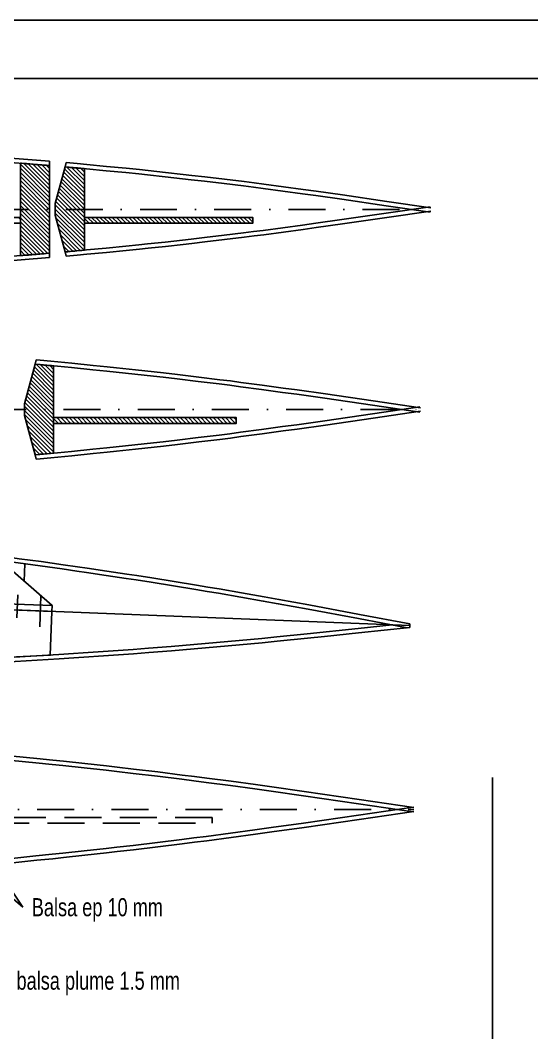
# Model space of a CAD drawing. Header units: millimetres. Extents: x 109 to 38194, y -453 to 956.
# Drawn here: x 402.6 to 578.3, y 608.4 to 956.3 of the extents above; entities that cross this region are included whole.
import ezdxf

# ---------------------------------------------------------------- set-up
doc = ezdxf.new("R2010")
doc.units = ezdxf.units.MM
doc.linetypes.add('DASHDOT', pattern=[25.4, 12.7, -6.35, 0, -6.35])
doc.linetypes.add('DASHED', pattern=[19.05, 12.7, -6.35])
for name, color, linetype in [('AXES$SECOND', 7, 'CONTINUOUS'), ('CARTOUCHE-1', 7, 'CONTINUOUS'), ('CARTOUCHE-2', 7, 'CONTINUOUS'), ('COTATION-2', 7, 'CONTINUOUS'), ('HACHURAGE', 7, 'CONTINUOUS')]:
    doc.layers.add(name, color=color, linetype=linetype)
doc.styles.get("Standard").update_dxf_attribs({"font": 'txt', "width": 0.75})

# ---------------------------------------------------------------- blocks, each defined once
blk = doc.blocks.new('DERIV')
at = {"layer": 'HACHURAGE', "color": 116, "linetype": 'CONTINUOUS'}
for p, q in [((4.534, 15.182), (5.292, 18.007)), ((2.25, 17.002), (0.047, 17.006)), ((21.01, 2.008), (2.25, 17.002)), ((10.996, 15.965), (10.999, 10.013)), ((5.011, 2), (-2.117, 13.18)), ((1.006, 2.006), (2.186, 6.422)), ((9.01, -2.633), (9.01, 5.199)), ((17.02, -5.405), (17.019, 5.208)), ((0, 0), (144.064, -0.004)), ((1.006, 2.006), (1.002, -1.999)), ((144.068, -0.635), (144.066, 0.632)), ((1.002, -1.999), (5.288, -18.004))]:
    blk.add_line(p, q, dxfattribs=at)
for points in [[(5.292, 18.01), (9.067481, 17.66014), (16.617134, 16.937629), (24.164605, 16.185547), (29.194782, 15.668214), (32.547488, 15.316409), (39.250908, 14.596586), (46.159329, 13.832107), (49.612311, 13.441175), (54.790195, 12.843566), (62.553319, 11.921116), (70.31181, 10.966188), (74.189252, 10.47611), (78.076116, 9.976105), (85.846126, 8.951638), (93.611206, 7.897242), (98.785204, 7.179272), (109.126713, 5.711524), (126.59155, 3.171448), (144.066, 0.632)], [(4.889, 16.538), (8.69564, 16.186755), (16.303236, 15.461116), (23.904299, 14.705331), (28.968665, 14.185153), (32.343791, 13.831264), (39.091856, 13.106775), (45.994867, 12.342605), (49.445378, 11.951719), (54.619749, 11.354105), (62.377793, 10.431625), (70.131068, 9.47686), (74.005721, 8.987014), (77.889619, 8.487372), (85.653393, 7.463942), (93.412276, 6.410809), (98.582426, 5.693693), (108.917632, 4.227384), (126.37835, 1.688839), (143.212, -0.755)], [(0.995, 0), (1.002, -1.999), (4.894, -16.532), (21.013, -15.043), (21.013, 0.008), (0.995, 0)], [(138.006, -0.003), (126.383489, -1.687239), (108.91957, -4.225655), (98.580299, -5.692465), (93.408451, -6.409772), (85.647613, -7.463214), (77.882771, -8.487081), (73.998736, -8.987025), (70.124226, -9.477241), (62.371819, -10.432886), (54.614903, -11.356292), (49.441126, -11.954468), (45.990832, -12.345675), (39.087586, -13.110291), (32.338369, -13.834838), (28.962629, -14.188534), (23.89776, -14.708037), (16.297987, -15.461688), (8.695802, -16.183467), (4.894, -16.532)], [(144.068, -0.635), (126.596549, -3.175073), (114.953186, -4.873301), (109.129443, -5.714587), (98.78638, -7.179715), (93.612039, -7.896462), (85.846826, -8.949389), (78.076966, -9.973104), (74.190221, -10.4731), (70.312901, -10.963445), (62.554631, -11.919502), (54.79168, -12.843393), (49.613872, -13.441851), (46.160918, -13.833199), (39.25249, -14.597921), (32.548931, -15.317036), (29.196045, -15.668214), (24.165381, -16.1844), (16.616487, -16.934625), (9.064284, -17.655607), (5.287, -18.005)]]:
    blk.add_lwpolyline(points, dxfattribs=at)
blk.add_lwpolyline([(-0.749703, 14.499476, 0.049127), (-0.735189, 14.353162, 0.049127), (-0.692409, 14.21249, 0.049127), (-0.623007, 14.082868, 0.049127), (-0.529651, 13.969275, 0.049127), (-0.415928, 13.876078, 0.049127), (-0.286208, 13.806859, 0.049127), (-0.145477, 13.764276, 0.049127), (0.000858, 13.749967, 0.049127), (0.147173, 13.764481, 0.049127), (0.287844, 13.807261, 0.049127), (0.417467, 13.876663, 0.049127), (0.531059, 13.970019, 0.049127), (0.624256, 14.083742, 0.049127), (0.693476, 14.213462, 0.049127), (0.736059, 14.354193, 0.049127), (0.750368, 14.500528, 0.049127), (0.735853, 14.646843, 0.049127), (0.693073, 14.787514, 0.049127), (0.623672, 14.917137, 0.049127), (0.530316, 15.030729, 0.049127), (0.416592, 15.123926, 0.049127), (0.286873, 15.193146, 0.049127), (0.146141, 15.235729, 0.049127), (-0.000194, 15.250038, 0.049127), (-0.146508, 15.235523, 0.049127), (-0.28718, 15.192743, 0.049127), (-0.416802, 15.123342, 0.049127), (-0.530395, 15.029986, 0.049127), (-0.623591, 14.916262, 0.049127), (-0.692811, 14.786543, 0.049127), (-0.735394, 14.645811, 0.049127)], format="xyb", close=True, dxfattribs=at)
blk.add_lwpolyline([(21.013, 0.008), (5.011, -0.005), (5.011, 2), (21.01, 2.008)], close=True, dxfattribs=at)
blk.add_arc((0.001103, 14.50028), 2.500448, 88.948169, 211.93575, dxfattribs=at)
blk = doc.blocks.new('*O43')
at = {"layer": 'COTATION-2', "color": 166, "linetype": 'CONTINUOUS', "insert": (-137.654, 3.109), "char_height": 6.219, "width": 100, "attachment_point": 1}
blk.add_mtext('Tous\\~les\\~coffrages\\~en\\~balsa\\~plume\\~1.5\\~mm', dxfattribs=at)
blk = doc.blocks.new('*O48')
at = {"layer": 'COTATION-2', "color": 166, "linetype": 'CONTINUOUS', "insert": (3.109, 3.109), "char_height": 6.219, "width": 100, "attachment_point": 1}
blk.add_mtext('Balsa\\~ep\\~10\\~mm', dxfattribs=at)
blk = doc.blocks.new('*D49')
at = {"layer": 'COTATION-2', "color": 196, "linetype": 'CONTINUOUS'}
blk.add_line((0, 0), (25.492, -21.85), dxfattribs=at)
blk = doc.blocks.new('*D50')
at = {"layer": 'COTATION-2', "color": 196, "linetype": 'CONTINUOUS'}
blk.add_line((0, 0), (14.567, -21.85), dxfattribs=at)

msp = doc.modelspace()

# ---------------------------------------------------------------- linework, layer by layer
at = {"layer": 'AXES$SECOND', "color": 116, "linetype": 'DASHDOT'}
for p, q in [((239.74, 891.31), (543.49, 891.31)), ((213.45, 822.55), (540.13, 822.55)), ((382.91, 685.14), (537.85, 685.14))]:
    msp.add_line(p, q, dxfattribs=at)
at = {"layer": 'AXES$SECOND', "color": 116, "linetype": 'DASHED'}
msp.add_lwpolyline([(392.91, 680.39), (468.55, 680.39), (468.55, 682.39), (392.91, 682.39)], close=True, dxfattribs=at)
at = {"layer": 'CARTOUCHE-1', "color": 250, "linetype": 'CONTINUOUS'}
for points in [[(135.89, 956.31), (1775.89, 956.31), (1775.89, 115.31), (135.89, 115.31)], [(135.89, 956.31), (1775.89, 956.31), (1775.89, 115.31), (135.89, 115.31)], [(155.89, 936.31), (1755.89, 936.31), (1755.89, 135.31), (155.89, 135.31)]]:
    msp.add_lwpolyline(points, close=True, dxfattribs=at)
at = {"layer": 'CARTOUCHE-2', "color": 117, "linetype": 'CONTINUOUS'}
msp.add_line((564.87, 696.15), (564.87, 391.35), dxfattribs=at)
at = {"layer": 'COTATION-2', "color": 116, "linetype": 'CONTINUOUS'}
for p, q in [((402.62, 906.84), (412.62, 896.84)), ((402.62, 905.43), (412.62, 895.43)), ((403.79, 907.09), (412.62, 898.26)), ((405.32, 906.97), (412.62, 899.67)), ((406.86, 906.85), (412.62, 901.09)), ((408.4, 906.72), (412.62, 902.5)), ((409.94, 906.59), (412.62, 903.92)), ((411.49, 906.46), (412.62, 905.33)), ((417.81, 905.22), (424.62, 898.41)), ((418.59, 905.86), (424.62, 899.82)), ((420.14, 905.72), (424.62, 901.24)), ((421.69, 905.58), (424.62, 902.65)), ((423.25, 905.44), (424.62, 904.06)), ((402.62, 904.02), (412.62, 894.02)), ((402.62, 902.6), (412.62, 892.6)), ((402.62, 901.19), (412.62, 891.19)), ((416.92, 901.87), (424.62, 894.16)), ((417.22, 902.99), (424.62, 895.58)), ((417.51, 904.1), (424.62, 896.99)), ((402.62, 899.77), (412.62, 889.77)), ((402.62, 898.36), (412.62, 888.36)), ((416.02, 898.52), (424.62, 889.92)), ((416.32, 899.64), (424.62, 891.34)), ((416.62, 900.76), (424.62, 892.75)), ((402.62, 896.95), (412.62, 886.95)), ((402.62, 895.53), (412.62, 885.53)), ((415.12, 895.18), (424.62, 885.68)), ((415.42, 896.29), (424.62, 887.09)), ((415.72, 897.41), (424.62, 888.51)), ((402.62, 894.12), (412.62, 884.12)), ((402.62, 892.7), (412.62, 882.7)), ((402.62, 891.29), (412.62, 881.29)), ((414.62, 892.85), (424.62, 882.85)), ((414.62, 891.44), (424.62, 881.44)), ((414.82, 894.06), (424.62, 884.26)), ((401.95, 888.56), (402.62, 887.89)), ((402.62, 889.87), (412.62, 879.87)), ((402.62, 888.46), (412.62, 878.46)), ((414.62, 890.02), (424.62, 880.02)), ((414.88, 888.35), (424.62, 878.61)), ((424.62, 888.22), (426.28, 886.56)), ((425.7, 888.56), (427.7, 886.56)), ((427.11, 888.56), (429.11, 886.56)), ((428.53, 888.56), (430.53, 886.56)), ((429.94, 888.56), (431.94, 886.56)), ((431.35, 888.56), (433.35, 886.56)), ((432.77, 888.56), (434.77, 886.56)), ((434.18, 888.56), (436.18, 886.56)), ((435.6, 888.56), (437.6, 886.56)), ((437.01, 888.56), (439.01, 886.56)), ((438.42, 888.56), (440.42, 886.56)), ((439.84, 888.56), (441.84, 886.56)), ((441.25, 888.56), (443.25, 886.56)), ((442.67, 888.56), (444.67, 886.56)), ((444.08, 888.56), (446.08, 886.56)), ((445.5, 888.56), (447.5, 886.56)), ((446.91, 888.56), (448.91, 886.56)), ((448.32, 888.56), (450.32, 886.56)), ((449.74, 888.56), (451.74, 886.56)), ((451.15, 888.56), (453.15, 886.56)), ((452.57, 888.56), (454.57, 886.56)), ((453.98, 888.56), (455.98, 886.56)), ((455.4, 888.56), (457.4, 886.56)), ((456.81, 888.56), (458.81, 886.56)), ((458.22, 888.56), (460.22, 886.56)), ((459.64, 888.56), (461.64, 886.56)), ((461.05, 888.56), (463.05, 886.56)), ((462.47, 888.56), (464.47, 886.56)), ((463.88, 888.56), (465.88, 886.56)), ((465.29, 888.56), (467.29, 886.56)), ((466.71, 888.56), (468.71, 886.56)), ((468.12, 888.56), (470.12, 886.56)), ((469.54, 888.56), (471.54, 886.56)), ((470.95, 888.56), (472.95, 886.56)), ((472.37, 888.56), (474.37, 886.56)), ((473.78, 888.56), (475.78, 886.56)), ((475.19, 888.56), (477.19, 886.56)), ((476.61, 888.56), (478.61, 886.56)), ((478.02, 888.56), (480.02, 886.56)), ((479.44, 888.56), (481.44, 886.56)), ((480.85, 888.56), (482.45, 886.96)), ((482.27, 888.56), (482.45, 888.37)), ((402.62, 887.05), (412.62, 877.05)), ((402.62, 885.63), (412.05, 876.2)), ((402.62, 884.22), (410.75, 876.09)), ((415.4, 886.42), (424.52, 877.3)), ((415.92, 884.49), (423.22, 877.18)), ((424.62, 886.81), (424.87, 886.56)), ((402.62, 882.8), (409.44, 875.99)), ((402.62, 881.39), (408.13, 875.88)), ((416.43, 882.56), (421.93, 877.06)), ((416.95, 880.62), (420.63, 876.95)), ((402.62, 879.97), (406.83, 875.77)), ((402.62, 878.56), (405.52, 875.67)), ((402.62, 877.15), (404.21, 875.56)), ((417.47, 878.69), (419.33, 876.83)), ((417.99, 876.76), (418.03, 876.72)), ((402.62, 875.73), (402.9, 875.46)), ((414.05, 819.46), (415.71, 817.8)), ((414.05, 818.05), (414.3, 817.8)), ((415.13, 819.8), (417.13, 817.8)), ((416.54, 819.8), (418.54, 817.8)), ((417.96, 819.8), (419.96, 817.8)), ((419.37, 819.8), (421.37, 817.8)), ((420.78, 819.8), (422.78, 817.8)), ((422.2, 819.8), (424.2, 817.8)), ((423.61, 819.8), (425.61, 817.8)), ((425.03, 819.8), (427.03, 817.8)), ((426.44, 819.8), (428.44, 817.8)), ((427.86, 819.8), (429.86, 817.8)), ((429.27, 819.8), (431.27, 817.8)), ((430.68, 819.8), (432.68, 817.8)), ((432.1, 819.8), (434.1, 817.8)), ((433.51, 819.8), (435.51, 817.8)), ((434.93, 819.8), (436.93, 817.8)), ((436.34, 819.8), (438.34, 817.8)), ((437.76, 819.8), (439.76, 817.8)), ((439.17, 819.8), (441.17, 817.8)), ((440.58, 819.8), (442.58, 817.8)), ((442, 819.8), (444, 817.8)), ((443.41, 819.8), (445.41, 817.8)), ((444.83, 819.8), (446.83, 817.8)), ((446.24, 819.8), (448.24, 817.8)), ((447.65, 819.8), (449.65, 817.8)), ((449.07, 819.8), (451.07, 817.8)), ((450.48, 819.8), (452.48, 817.8)), ((451.9, 819.8), (453.9, 817.8)), ((453.31, 819.8), (455.31, 817.8)), ((454.73, 819.8), (456.73, 817.8)), ((456.14, 819.8), (458.14, 817.8)), ((457.55, 819.8), (459.55, 817.8)), ((458.97, 819.8), (460.97, 817.8)), ((460.38, 819.8), (462.38, 817.8)), ((461.8, 819.8), (463.8, 817.8)), ((463.21, 819.8), (465.21, 817.8)), ((464.63, 819.8), (466.63, 817.8)), ((466.04, 819.8), (468.04, 817.8)), ((467.45, 819.8), (469.45, 817.8)), ((468.87, 819.8), (470.87, 817.8)), ((470.28, 819.8), (472.28, 817.8)), ((471.7, 819.8), (473.7, 817.8)), ((473.11, 819.8), (475.11, 817.8)), ((474.52, 819.8), (476.52, 817.8)), ((475.94, 819.8), (476.78, 818.96))]:
    msp.add_line(p, q, dxfattribs=at)
for points in [[(245.03, 897.23), (248.07, 899.12), (255.45, 902.05), (262.93, 904.49), (270.43, 906.13), (285.51, 908.32), (300.63, 909.69), (315.77, 910.24), (330.94, 910.52), (361.26, 909.97), (391.61, 908.04), (412.62, 906.37)], [(391.72, 909.53), (412.62, 907.88)], [(412.62, 906.37), (412.25, 906.4), (411.76, 906.44), (411.51, 906.46), (410.77, 906.52), (410.44, 906.55), (410, 906.59), (409.78, 906.61), (409.29, 906.65), (408.55, 906.71), (408.22, 906.74), (407.78, 906.77), (407.56, 906.79), (407.07, 906.83), (406.57, 906.87), (405.92, 906.92), (405.59, 906.95), (405.26, 906.98), (404.82, 907.01), (404.6, 907.03), (403.94, 907.08), (403.06, 907.15), (402.62, 907.19)], [(402.62, 907.19), (402.62, 875.43)], [(412.62, 876.25), (412.62, 906.37)], [(418, 905.91), (414.62, 893.31), (414.62, 889.31), (418, 876.71)], [(421.66, 905.58), (421.25, 905.62), (420.98, 905.64), (420.62, 905.68), (420.44, 905.69), (420.17, 905.72), (419.81, 905.75), (419.63, 905.76), (419.08, 905.81), (418.72, 905.84), (418, 905.91)], [(418, 905.91), (421.98, 905.55), (425.36, 905.25), (432.11, 904.61), (438.86, 903.94), (443.36, 903.48), (446.36, 903.16), (452.35, 902.52), (458.36, 901.85), (461.36, 901.51), (465.86, 900.99), (472.61, 900.19), (479.35, 899.36), (482.72, 898.93), (486.1, 898.5), (492.85, 897.61), (499.61, 896.69), (504.1, 896.07), (513.1, 894.8), (528.29, 892.59), (543.49, 890.38)], [(418.39, 907.38), (422.12, 907.05), (425.5, 906.74), (432.26, 906.1), (439.01, 905.43), (443.52, 904.97), (446.52, 904.65), (452.52, 904.01), (458.53, 903.35), (461.53, 903), (466.03, 902.48), (472.79, 901.68), (479.54, 900.85), (482.91, 900.42), (486.29, 899.99), (493.05, 899.1), (499.81, 898.18), (504.31, 897.56), (513.31, 896.28), (528.51, 894.07), (543.71, 891.86)], [(424.62, 905.31), (424.52, 905.32), (424.39, 905.33), (424.33, 905.34), (424.13, 905.36), (424.05, 905.37), (423.93, 905.38), (423.87, 905.38), (423.74, 905.39), (423.55, 905.41), (423.29, 905.44), (423.16, 905.45), (423.03, 905.46), (422.85, 905.48), (422.76, 905.48), (422.5, 905.51), (422.16, 905.54), (421.98, 905.55)], [(424.62, 877.31), (424.62, 905.31)], [(543.49, 892.24), (528.29, 890.03), (513.1, 887.83), (504.1, 886.55), (499.61, 885.93), (492.85, 885.01), (486.1, 884.12), (482.72, 883.69), (479.35, 883.26), (472.61, 882.43), (465.86, 881.63), (461.36, 881.11), (458.36, 880.77), (452.35, 880.1), (446.36, 879.46), (443.36, 879.14), (438.86, 878.68), (432.11, 878.01), (425.36, 877.38), (421.98, 877.07), (418, 876.71)], [(543.71, 890.76), (528.51, 888.55), (513.31, 886.34), (504.31, 885.06), (499.81, 884.44), (493.05, 883.52), (486.29, 882.63), (482.91, 882.2), (479.54, 881.77), (472.79, 880.94), (466.03, 880.14), (461.53, 879.62), (458.53, 879.28), (452.52, 878.61), (446.52, 877.97), (443.52, 877.65), (439.01, 877.19), (432.26, 876.52), (425.5, 875.88), (422.12, 875.57), (418.39, 875.24)], [(412.62, 876.25), (391.61, 874.58), (361.26, 872.65), (330.94, 872.1), (315.77, 872.38), (300.63, 872.93), (285.51, 874.3), (270.43, 876.49), (262.93, 878.13), (255.45, 880.57), (248.07, 883.5), (245.03, 885.39)], [(418, 876.71), (418.79, 876.78), (419.18, 876.82), (419.77, 876.87), (420.65, 876.95), (421.24, 877), (421.54, 877.03), (421.98, 877.07), (422.76, 877.14), (423.16, 877.17), (423.74, 877.23), (424.33, 877.28), (424.62, 877.31)], [(412.62, 874.75), (391.72, 873.09)], [(402.62, 875.43), (403.5, 875.5), (403.94, 875.54), (404.6, 875.59), (405.26, 875.64), (405.59, 875.67), (406.24, 875.72), (406.57, 875.75), (407.07, 875.79), (407.73, 875.84), (408.06, 875.87), (408.55, 875.91), (409.29, 875.97), (409.95, 876.03), (410.28, 876.05), (410.77, 876.1), (411.51, 876.16), (412.25, 876.22), (412.62, 876.25)], [(408.08, 839.59), (409.46, 839.47), (413.09, 839.13), (420.36, 838.45), (427.62, 837.73), (432.46, 837.23), (435.68, 836.89), (442.13, 836.2), (448.59, 835.49), (451.82, 835.12), (456.66, 834.56), (463.92, 833.7), (471.17, 832.8), (474.8, 832.35), (478.43, 831.88), (485.69, 830.92), (492.96, 829.94), (497.79, 829.26), (507.46, 827.89), (523.8, 825.52), (540.13, 823.15)], [(407.69, 838.12), (409.32, 837.97), (412.95, 837.64), (420.21, 836.95), (427.47, 836.23), (432.3, 835.74), (435.52, 835.4), (441.97, 834.71), (448.42, 834), (451.65, 833.63), (456.48, 833.07), (463.74, 832.21), (470.98, 831.32), (474.61, 830.86), (478.24, 830.39), (485.5, 829.43), (492.75, 828.45), (497.59, 827.78), (507.25, 826.41), (523.58, 824.03), (539.92, 821.66)], [(539.92, 823.44), (523.58, 821.07), (507.25, 818.7), (497.59, 817.33), (492.75, 816.66), (485.5, 815.67), (478.24, 814.71), (474.61, 814.25), (470.98, 813.79), (463.74, 812.9), (456.48, 812.03), (451.65, 811.47), (448.42, 811.11), (441.97, 810.39), (435.52, 809.7), (432.3, 809.36), (427.47, 808.87), (420.21, 808.15), (412.95, 807.46), (409.32, 807.13), (407.69, 806.99)], [(540.13, 821.96), (523.8, 819.59), (507.46, 817.21), (497.79, 815.84), (492.96, 815.17), (485.69, 814.18), (478.43, 813.23), (474.8, 812.76), (471.17, 812.3), (463.92, 811.41), (456.66, 810.54), (451.82, 809.98), (448.59, 809.62), (442.13, 808.9), (435.68, 808.21), (432.46, 807.87), (427.62, 807.38), (420.36, 806.66), (413.09, 805.97), (409.46, 805.64), (408.08, 805.52)], [(387.2, 703.13), (391.36, 702.75), (399.68, 701.96), (407.99, 701.14), (413.53, 700.57), (417.22, 700.19), (424.6, 699.39), (432.05, 698.57), (435.77, 698.15), (441.35, 697.5), (449.72, 696.51), (458.08, 695.48), (462.27, 694.95), (466.46, 694.41), (474.83, 693.3), (483.21, 692.17), (488.79, 691.39), (499.94, 689.81), (506.22, 688.91), (518.78, 687.07), (537.63, 684.34)], [(387.6, 704.6), (391.73, 704.22), (399.99, 703.44), (408.25, 702.62), (413.76, 702.06), (417.43, 701.67), (424.76, 700.89), (432.21, 700.06), (435.94, 699.64), (441.53, 698.99), (449.9, 698), (458.27, 696.96), (462.45, 696.44), (466.65, 695.9), (475.03, 694.79), (483.41, 693.65), (488.99, 692.88), (500.15, 691.3), (506.43, 690.39), (519, 688.56), (537.85, 685.82)], [(537.63, 685.94), (518.78, 683.2), (506.22, 681.36), (499.94, 680.46), (488.79, 678.88), (483.21, 678.1), (474.83, 676.97), (466.46, 675.86), (462.27, 675.32), (458.08, 674.79), (449.72, 673.76), (441.35, 672.77), (435.77, 672.12), (432.05, 671.7), (424.6, 670.88), (417.22, 670.08), (413.53, 669.7), (407.99, 669.13), (399.68, 668.31), (391.36, 667.52), (387.2, 667.14)], [(537.85, 684.45), (519, 681.71), (506.43, 679.88), (500.15, 678.97), (488.99, 677.39), (483.41, 676.62), (475.03, 675.48), (466.65, 674.37), (462.45, 673.83), (458.27, 673.31), (449.9, 672.27), (441.53, 671.28), (435.94, 670.63), (432.21, 670.21), (424.76, 669.38), (417.43, 668.6), (413.76, 668.21), (408.25, 667.65), (399.99, 666.83), (391.73, 666.05), (387.6, 665.67)]]:
    msp.add_lwpolyline(points, dxfattribs=at)
for points in [[(371.18, 886.56), (402.62, 886.56), (402.62, 888.56), (371.18, 888.56)], [(424.62, 886.56), (482.45, 886.56), (482.45, 888.56), (424.62, 888.56)], [(414.05, 817.8), (476.78, 817.8), (476.78, 819.8), (414.05, 819.8)]]:
    msp.add_lwpolyline(points, close=True, dxfattribs=at)
at = {"layer": 'HACHURAGE', "color": 116, "linetype": 'CONTINUOUS'}
for p, q in [((402.62, 875.43), (402.62, 907.19)), ((412.62, 907.88), (412.62, 874.75)), ((418, 905.91), (418.39, 907.38)), ((418, 876.71), (418.39, 875.24)), ((407.69, 838.12), (408.08, 839.59)), ((406.86, 835.02), (414.05, 827.82)), ((407.16, 836.13), (414.05, 829.24)), ((407.46, 837.25), (414.05, 830.65)), ((408.03, 838.09), (414.05, 832.06)), ((409.58, 837.95), (414.05, 833.48)), ((411.14, 837.81), (414.05, 834.89)), ((412.7, 837.66), (414.05, 836.31)), ((405.96, 831.67), (414.05, 823.58)), ((406.26, 832.79), (414.05, 824.99)), ((406.56, 833.9), (414.05, 826.41)), ((405.06, 828.32), (414.05, 819.34)), ((405.36, 829.44), (414.05, 820.75)), ((405.66, 830.56), (414.05, 822.16)), ((404.17, 824.98), (414.05, 815.09)), ((404.47, 826.09), (414.05, 816.51)), ((404.77, 827.21), (414.05, 817.92)), ((404.05, 823.68), (414.05, 813.68)), ((404.05, 822.26), (414.05, 812.26)), ((404.05, 820.85), (414.05, 810.85)), ((404.46, 819.03), (414.05, 809.44)), ((404.98, 817.1), (414.05, 808.02)), ((405.5, 815.16), (413.18, 807.49)), ((406.02, 813.23), (411.88, 807.37)), ((406.53, 811.3), (410.59, 807.25)), ((407.05, 809.37), (409.29, 807.13)), ((407.57, 807.44), (407.99, 807.01)), ((407.69, 806.99), (408.08, 805.52))]:
    msp.add_line(p, q, dxfattribs=at)
for points in [[(407.69, 838.12), (404.05, 824.55), (404.05, 820.55)], [(409.32, 837.97), (407.69, 838.12)], [(414.05, 837.54), (413.53, 837.59), (413.18, 837.62), (412.71, 837.66), (412.48, 837.68), (412.13, 837.72), (411.66, 837.76), (411.43, 837.78), (410.73, 837.84), (410.26, 837.89), (409.63, 837.94), (409.32, 837.97)], [(414.05, 807.57), (414.05, 837.54)], [(404.05, 820.55), (407.69, 806.99)], [(409.47, 807.15), (409.81, 807.18), (410.26, 807.22), (410.49, 807.24), (411.09, 807.29), (411.39, 807.32), (411.84, 807.36), (412.52, 807.42), (413.03, 807.47), (413.71, 807.53), (414.05, 807.57)], [(407.69, 806.99), (409.32, 807.13)]]:
    msp.add_lwpolyline(points, dxfattribs=at)

# ---------------------------------------------------------------- block references
at = {"layer": 'COTATION-2', "color": 196, "linetype": 'CONTINUOUS'}
for name, p in [('*D49', (377.94, 673.38)), ('*D50', (388.87, 673.38))]:
    msp.add_blockref(name, p, dxfattribs=at)
at = {"layer": 'COTATION-2', "color": 166, "linetype": 'CONTINUOUS'}
for name, p in [('*O48', (403.43, 651.53)), ('*O43', (477.59, 626.29))]:
    msp.add_blockref(name, p, dxfattribs=at)
at = {"layer": 'HACHURAGE', "color": 116, "linetype": 'CONTINUOUS', "xscale": 1.000014, "yscale": 1.000014, "rotation": 357.733202}
msp.add_blockref('DERIV', (392.49, 754), dxfattribs=at)

doc.saveas('drawing.dxf')
